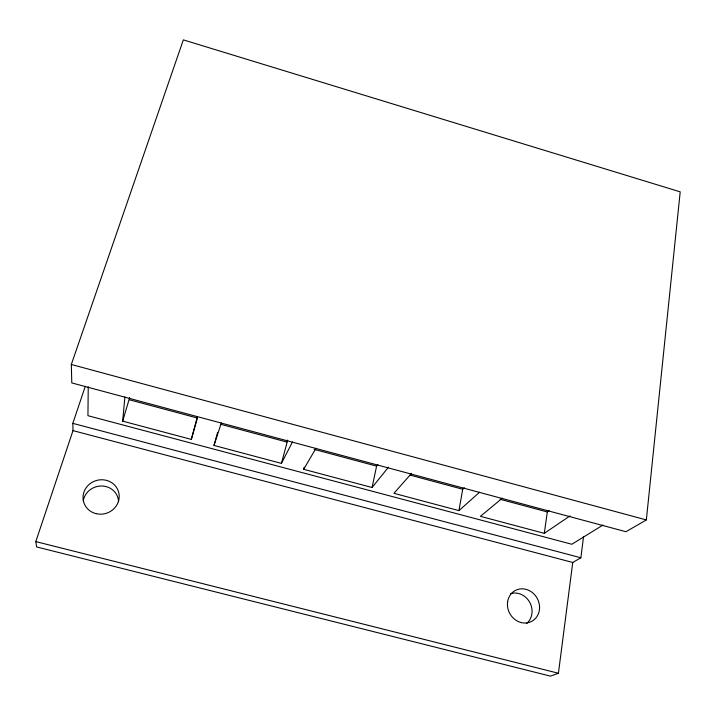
<?xml version="1.0" encoding="UTF-8"?>
<svg xmlns="http://www.w3.org/2000/svg" width="716" height="716" viewBox="0 0 716 716"><rect width="100%" height="100%" fill="white"/><g stroke="black" fill="none" stroke-linecap="round" stroke-linejoin="round"><path stroke-width="1.07" d="M88.238 386.747L87.943 415.692L571.824 544.258L603.033 525.025M197.142 419.111L191.315 439.409L122.669 421.142L124.897 396.933M122.669 421.142L129.659 397.577M646.351 519.932L680.2 191.852L183.332 39.872L71.323 364.48L71.788 382.917L625.945 531.72L646.351 519.932L71.323 364.48M85.293 386.3L72.826 423.362L73.005 430.62L572.746 562.472L580.873 557.773L583.54 536.687M73.005 430.62L35.8 541.591L36.641 546.943L550.461 676.128L558.417 673.246L572.746 562.472M502.39 498.139L480.418 516.334L544.285 533.331L547.319 511.949L549.1 510.66M411.494 473.419L393.934 493.324L458.938 510.624L462.706 489.234L464.308 487.73M304.184 467.172L303.673 469.311L372.069 487.507L376.589 466.125L377.923 464.407M217.548 432.625L213.994 445.442L281.406 463.386L287.725 440.036M191.315 439.409L197.419 416.417M213.994 445.442L221.36 422.843M281.406 463.386L292.504 441.951M303.673 469.311L315.998 448.261M372.069 487.507L388.43 467.226M458.938 510.624L479.577 492.232M544.285 533.331L570.043 515.896M35.8 541.591L558.417 673.246M72.826 423.362L580.873 557.773M129.426 399.788L197.455 418.046M221.002 424.364L286.731 442.005M314.181 449.371L376.589 466.125M410.08 475.111L462.706 489.234M500.099 499.276L547.319 511.949M510.598 593.671A17.202 15.448 62.9 0 1 529.876 602.595A17.202 15.448 62.9 0 1 526.475 623.636M83.289 500.645A17.873 16.871 -17.8 0 1 101.994 485.994A17.873 16.871 -17.8 0 1 118.588 501.746M95.944 513.632A18.177 17.139 -16.8 0 0 118.713 492.438A18.177 17.139 -16.8 0 0 88.694 484.839A18.177 17.139 -16.8 0 0 95.944 513.632M507.599 601.905A17.488 15.662 62.4 0 0 529.419 622.347A17.488 15.662 62.4 0 0 533.483 593.537A17.488 15.662 62.4 0 0 507.599 601.905"/></g></svg>
